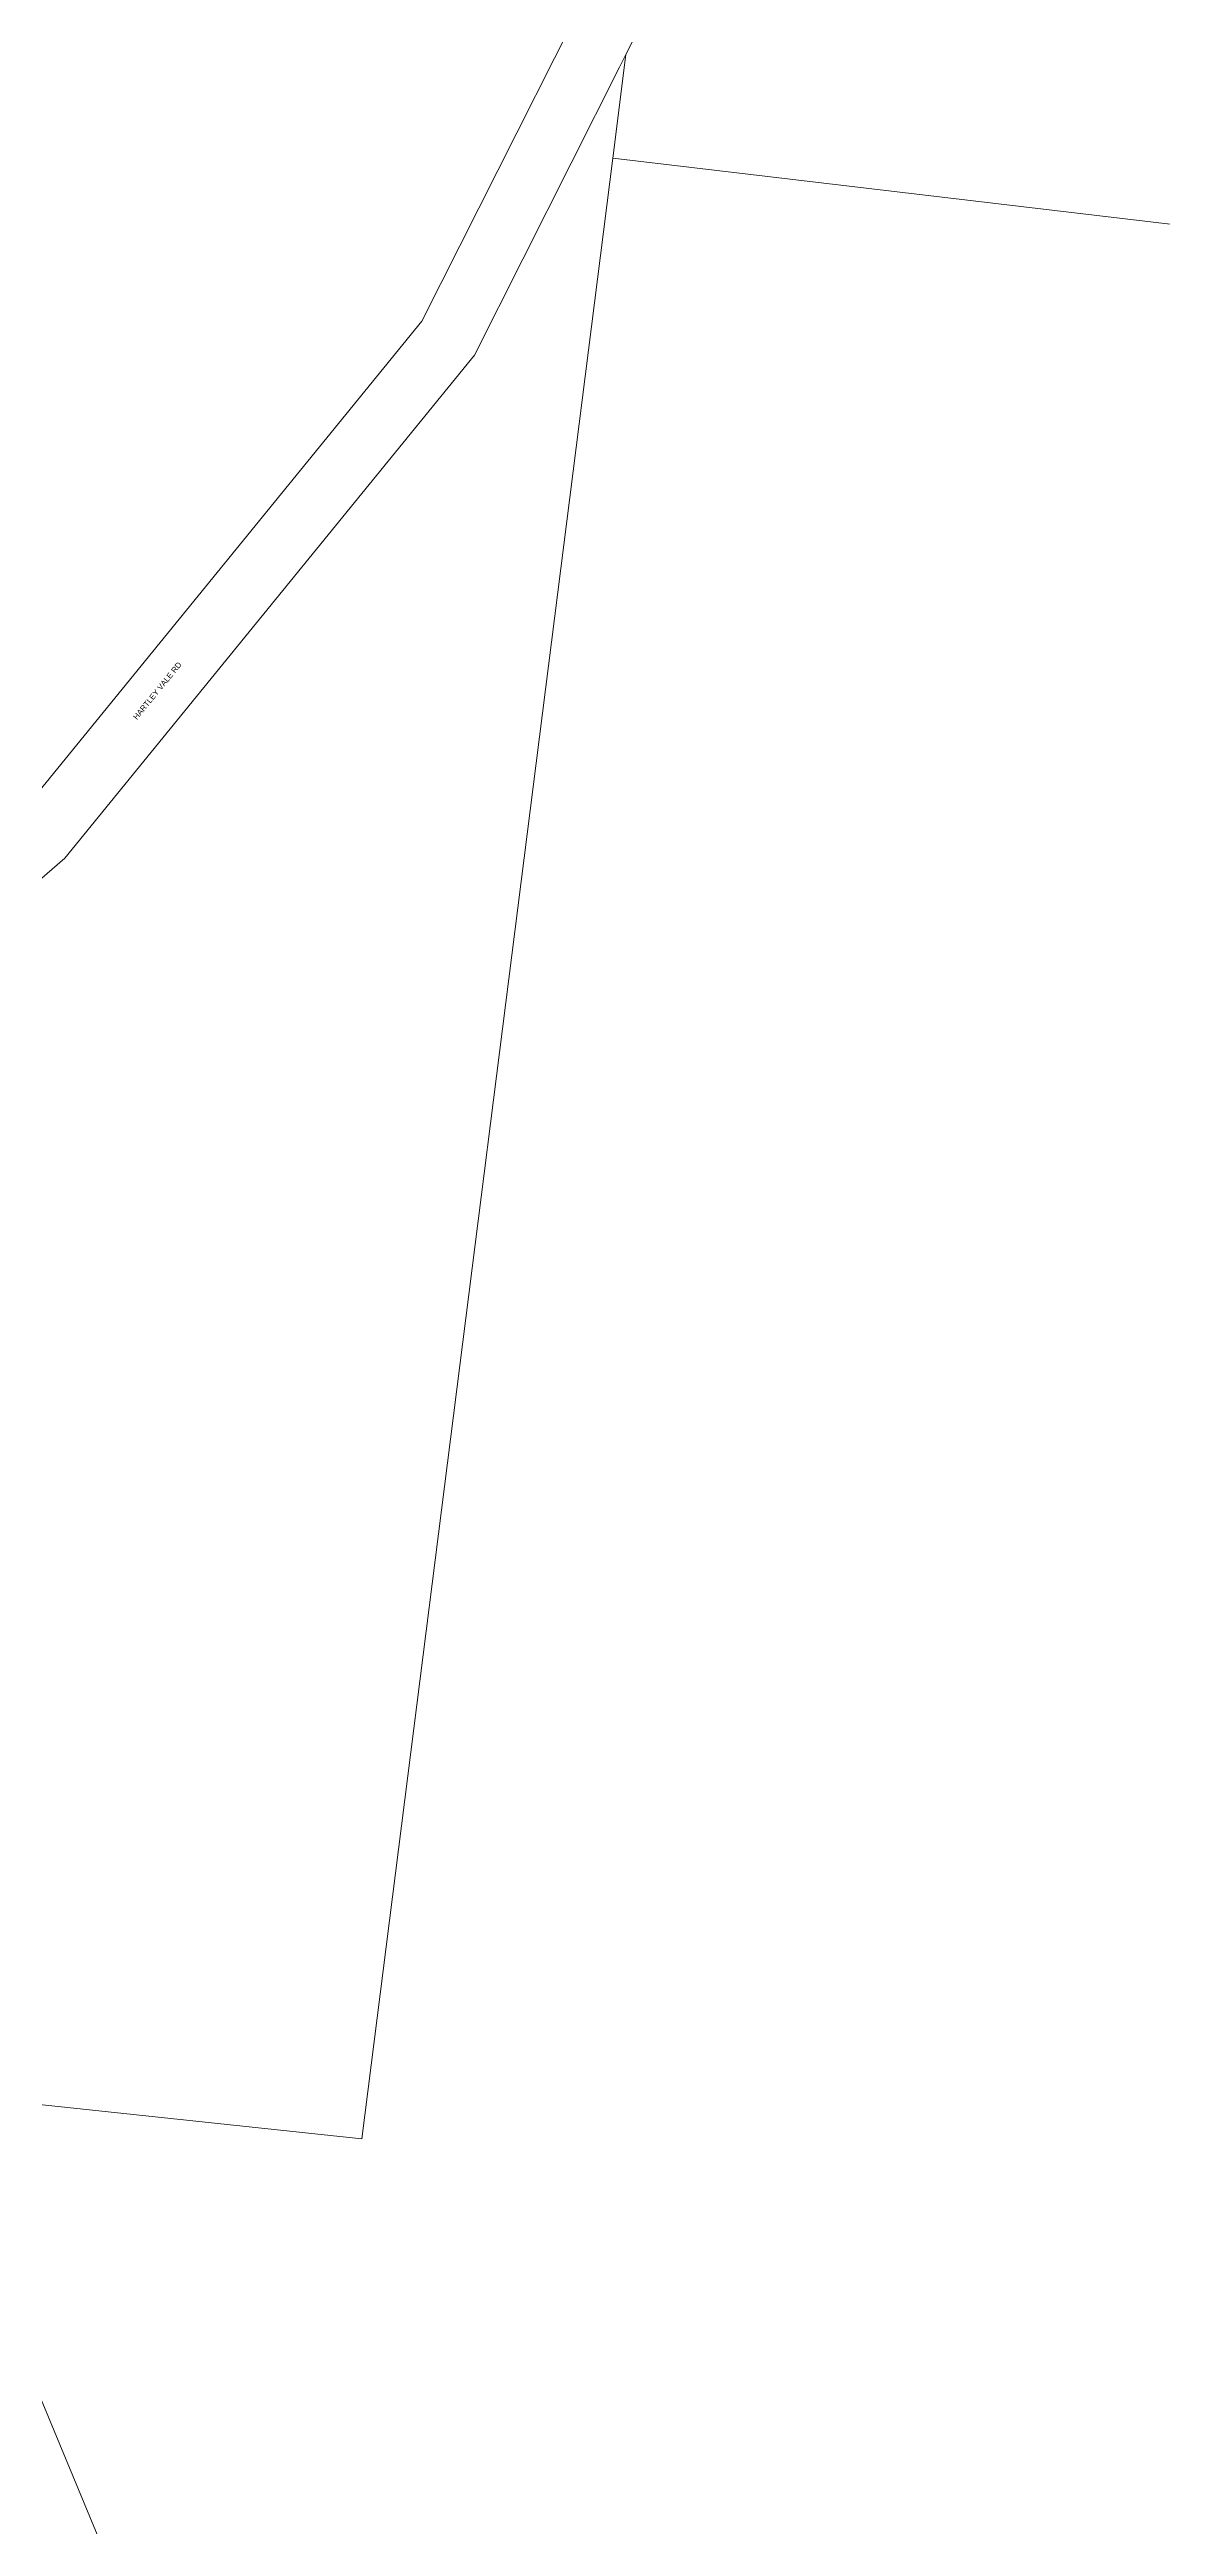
# Model space of a CAD drawing. Header units: metres. Extents: x 240566 to 246015, y 6282606 to 6289108.
# Drawn here: x 243922 to 244281, y 6285801 to 6286600 of the extents above; entities that cross this region are included whole.
import ezdxf

# ---------------------------------------------------------------- set-up
doc = ezdxf.new("R2010")
doc.units = ezdxf.units.M
doc.layers.add('Cadastre Land Parcels_SP_EXT', color=9, linetype='Continuous', lineweight=5)
doc.layers.add('Cadastre Roads_SP_EXT', color=9, linetype='Continuous', lineweight=5)
doc.styles.get("Standard").update_dxf_attribs({"font": 'arial.ttf'})

msp = doc.modelspace()

# ---------------------------------------------------------------- linework, layer by layer
at = {"layer": 'Cadastre Land Parcels_SP_EXT', "linetype": 'Continuous'}
for points in [[(244703.41, 6287317.07), (244604.6, 6287381.5), (244461.9, 6287403.67), (244370.8, 6287393.04), (244294.71, 6287289.46), (244232.32, 6287118.41), (244201.63, 6286930.12), (244198.27, 6286909.61), (244193.55, 6286880.84), (244160.46, 6286702.25), (244108.27, 6286598.86), (244104.05, 6286565.45), (244725.3, 6286491.82), (245123.03, 6286437.32), (245148.33, 6286643.67), (245148.24, 6286643.67), (244742.65, 6286692.86), (244811.29, 6287221.03), (244792.36, 6287251.16), (244703.41, 6287317.07)], [(243702.74, 6286171.15), (243912.71, 6286353.56), (244042.42, 6286512.86), (244115.89, 6286658.56), (243902.26, 6286683.53), (243916.85, 6286808.4), (244137.71, 6286782.58), (244154.61, 6286915.27), (244148.55, 6286916.06), (243749.56, 6286968.04), (243663.14, 6286256.79), (243702.74, 6286171.15)], [(243723.24, 6286162.37), (243724.43, 6286131.66), (243726.67, 6286075.33), (243766.1, 6286109.37), (243788.73, 6286082.71), (243805.43, 6286063.04), (243774.07, 6286036.14), (243778.72, 6286030.93), (243756.19, 6286010.87), (243772.22, 6285991.63), (243807.74, 6285949.17), (244023.08, 6285926.27), (244104.05, 6286565.45), (244108.27, 6286598.86), (244106.2, 6286594.74), (244059.45, 6286501.88), (243927.21, 6286339.52), (243771.57, 6286204.4), (243723.24, 6286162.37)]]:
    msp.add_lwpolyline(points, close=True, dxfattribs=at)
msp.add_lwpolyline([(244952.33, 6284952.19), (245033.18, 6285569.71), (245061.69, 6285788.02), (245043.77, 6285791.1), (245089.77, 6286166.49), (245123.03, 6286437.32), (244725.3, 6286491.82), (244725.3, 6286491.82), (244104.05, 6286565.45), (244023.08, 6285926.27), (243807.74, 6285949.17), (243915.95, 6285851.05), (244015.68, 6285610.61), (244081.33, 6285525.67), (244101.31, 6285473.48), (244200.56, 6285460.36), (244197.74, 6285440.41), (244437.94, 6285408.5), (244382.65, 6285012.88)], dxfattribs=at)
at = {"layer": 'Cadastre Roads_SP_EXT', "linetype": 'Continuous'}
msp.add_lwpolyline([(243716.55, 6286071.45), (243726.67, 6286075.33), (243724.43, 6286131.66), (243723.24, 6286162.37), (243771.57, 6286204.4), (243927.21, 6286339.52), (244059.45, 6286501.88), (244106.2, 6286594.74), (244108.27, 6286598.86), (244160.46, 6286702.25), (244193.55, 6286880.84), (244198.27, 6286909.61), (244172.87, 6286912.9), (244154.61, 6286915.27), (244137.71, 6286782.58), (244124.03, 6286674.7), (244115.89, 6286658.56), (244042.42, 6286512.86), (243912.71, 6286353.56), (243702.74, 6286171.15), (243705.98, 6286087.76), (243706.43, 6286067.58), (243716.55, 6286071.45)], close=True, dxfattribs=at)

# ---------------------------------------------------------------- texts
at = {"layer": 'Cadastre Roads_SP_EXT'}
msp.add_text('HARTLEY VALE RD', height=1.8, rotation=50.84098, dxfattribs=at).set_placement((243950.51, 6286384.05))

doc.saveas('drawing.dxf')
